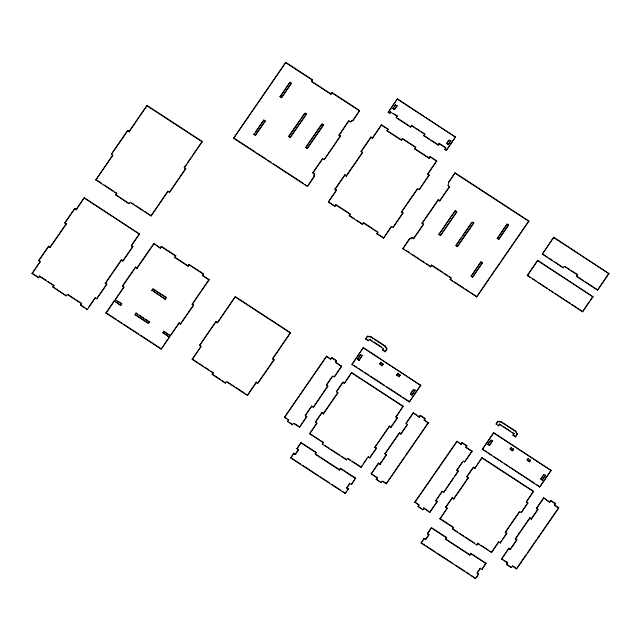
<?xml version="1.0" encoding="UTF-8"?>
<svg xmlns="http://www.w3.org/2000/svg" width="641" height="641" viewBox="0 0 641 641"><rect width="100%" height="100%" fill="white"/><g stroke="black" fill="none" stroke-linecap="round" stroke-linejoin="round"><path stroke-width="0.96" d="M322.768 158.287L312.888 172.573L314.338 173.519L313.978 177.004L307.44 186.451L233.596 138.256L285.806 62.377L312.375 79.708L311.414 81.535L330.908 94.259L331.87 92.432L359.649 110.564L353.119 120.428L350.331 121.918L348.88 120.965L339.001 135.251L340.451 136.196L324.226 159.649L322.776 158.704L312.888 172.982L314.346 173.927L313.978 177.004M439.75 201.002L438.292 199.639L439.75 201.002L449.637 186.715L448.179 185.77L448.54 182.284L455.078 172.838L528.921 221.025L476.712 296.911L450.142 279.572L451.112 277.753L449.485 276.696M127.663 130.427L129.129 131.806L127.663 130.427L111.326 154.056L112.784 155.426L95.813 179.945L116.726 193.59L115.757 195L129.049 203.678L130.027 202.268L151.02 215.969L167.982 191.451L169.432 192.396L185.778 168.775L184.32 167.405L186.563 164.16M111.334 154.481L127.671 130.86M48.596 246.184L50.054 247.546L48.596 246.184L38.716 260.47L40.175 261.832L32.058 273.555L38.58 277.809L39.542 275.991L45.936 280.165M50.054 247.546L66.279 224.094L64.821 222.731L74.701 208.453L76.159 209.815L74.701 208.453M38.716 260.879L48.604 246.601M64.829 223.148L74.709 208.87M95.813 179.945L112.776 155.002L112.784 155.426M129.121 131.381L147.053 105.453L202.26 141.477L184.328 167.83L185.778 168.775M129.129 131.806L147.053 105.453M32.058 273.555L40.167 261.416L40.175 261.832M50.046 247.138L66.271 223.677L64.821 222.731M76.151 209.399L84.267 197.676L139.482 234.109L131.365 245.84L132.815 246.785L122.936 261.063L121.486 260.118L105.252 283.57L106.702 284.524L96.823 298.802L95.373 297.857L87.256 309.579L80.654 305.268L81.623 303.449L76.023 299.796M76.159 209.815L84.267 197.676M39.542 275.991L38.58 277.809M115.757 195L116.718 193.165L115.043 192.076M80.654 305.268L81.623 303.866L67.233 294.475L66.263 295.878L52.971 287.2L53.932 285.381L48.339 281.728M52.971 287.2L53.932 285.381M151.02 215.969L167.974 191.026M187.685 162.542L191.05 157.678M192.172 156.059L202.26 141.477M88.875 306.823L95.365 297.44M105.252 283.57L110.845 275.069M111.959 273.451L121.478 259.701L122.936 261.063M131.894 244.646L139.474 233.701M185.209 169.168L169.432 192.396M97.368 297.592L106.702 284.107L105.244 283.162M122.928 260.655L132.807 246.368L131.357 245.423L131.365 245.84M135.571 267.009L136.982 268.331L135.571 267.009L122.455 285.958L123.865 287.288L115.204 299.804L121.726 304.058L120.748 305.477L114.218 300.805L120.748 305.477M122.463 286.375L135.58 267.417M169.424 337.246L162.814 332.519L169.424 337.246L161.195 349.145L105.989 313.12L114.218 300.805M136.974 267.922L153.872 243.5L160.394 248.171L153.872 243.5M105.989 313.12L114.226 301.222M136.982 268.331L153.872 243.917M233.596 138.256L285.806 62.377M120.74 305.06L121.718 303.65L117.64 300.99M160.386 247.755L161.364 246.344L175.754 255.735L174.785 257.562L188.085 266.239L189.047 264.413L203.437 273.803L202.476 275.63L209.078 279.941L192.18 304.355L193.582 305.276L180.466 324.226L179.055 322.904L180.466 324.226M160.394 248.171L161.364 246.344M255.591 131.726L263.828 119.827M280.061 96.783L289.94 82.505L291.391 83.45L281.511 97.728L280.061 96.783L289.932 82.088M253.948 134.522L263.836 120.236L265.286 121.189L255.406 135.467L253.94 134.105L255.406 135.467M255.398 135.051L265.278 120.772L265.286 121.189M281.511 97.728L291.383 83.034M148.432 323.545L149.401 321.718L148.432 323.545L135.139 314.867L136.108 313.04L137.767 314.122M174.785 257.562L175.754 255.735M135.139 314.867L136.108 313.04M151.941 290.581L152.943 288.706L166.235 297.384L165.234 299.259L151.933 290.165L165.234 299.259M311.414 81.535L312.375 79.708M165.226 298.842L166.235 297.384M188.085 266.239L189.047 264.413M300.02 119.915L288.746 136.213L290.253 137.599L288.754 136.621L305.1 113L306.598 113.978L290.253 137.599M301.142 118.289L304.523 113.401M290.245 137.19L306.59 113.569L306.598 113.978M202.476 275.63L203.437 273.803M162.822 332.935L163.792 331.109L170.402 335.828L163.8 331.517M330.908 94.259L331.87 92.432M161.195 349.145L169.424 336.829M170.394 335.419L179.055 322.904M192.18 304.355L200.625 291.735M201.747 290.109L209.07 279.524L202.468 275.213M170.402 335.828L179.063 323.312M180.466 323.817L193.574 304.86L192.172 303.946M306.286 146.477L322.07 123.665M305.733 147.702L322.078 124.082L323.577 125.059L307.231 148.68L305.725 147.294L307.231 148.68M307.223 148.271L323.569 124.65L323.577 125.059M339.001 135.251L348.872 120.556M338.993 134.834L340.443 135.78L324.226 159.649M307.44 186.451L313.425 177.373M351.02 121.125L353.111 120.011L359.649 110.564M256.248 382.637L247.402 395.417L226.409 381.715L225.432 383.126L212.131 374.448L213.108 373.038L192.204 359.393L201.042 346.613L199.583 345.235L215.929 321.614L217.379 322.559L235.319 296.639L290.517 332.663L272.585 359.016L274.044 359.962L257.698 383.582L256.24 382.212L257.698 383.582M199.591 345.667L215.929 321.614M192.204 359.393L201.034 346.188L199.583 345.235M235.319 296.639L217.387 322.992L215.937 322.046M373.094 228.893L363.503 222.627L362.534 224.454L349.241 215.777L350.21 214.366L335.82 204.976L334.85 206.386L328.328 202.131L336.445 190.401L334.987 189.039L344.866 174.761L346.324 176.123L344.866 174.761M346.324 176.123L362.55 152.67L361.091 151.308L370.979 137.022L372.437 138.384L370.979 137.022M389.664 113.489L390.633 111.662L389.664 113.489L388.206 112.127L397.412 98.818L455.527 137.15L446.312 150.459L444.862 149.513L445.832 147.686L439.229 143.376L438.26 145.203L423.869 135.812L424.839 133.985L421.514 131.814M334.995 189.456L344.874 175.177M361.099 151.717L370.987 137.438M388.214 112.544L397.412 98.818M334.987 189.039L336.437 189.984L328.328 202.131M346.316 175.706L362.55 152.254L361.091 151.308M372.429 137.975L381.515 124.835L388.037 129.089L387.068 130.916L401.458 140.307L402.428 138.48L415.721 147.158L414.751 148.984L429.141 158.375L430.111 156.548L436.721 160.859L427.635 174.408L429.085 175.354L419.206 189.64L417.756 188.694L401.53 212.147L402.981 213.092L393.101 227.371L391.643 226.425L383.534 238.156L376.924 233.845L377.894 232.026L374.697 229.935M393.999 106.799L395.569 104.531M372.437 138.384L381.515 124.835M392.957 108.722L395.577 104.948L397.059 105.917L394.447 109.691L392.949 108.305L394.447 109.691M394.439 109.282L397.059 105.501L397.059 105.917M210.593 370.971L213.1 372.605L212.131 374.448M334.85 206.386L335.812 204.559L349.409 213.429M387.068 130.916L388.037 129.089M396.178 117.744L397.148 115.917L396.178 117.744L410.569 127.134L411.538 125.307L414.03 126.934M349.241 215.777L350.202 213.958L350.21 214.366M401.458 140.307L402.428 138.48M411.538 125.307L410.569 127.134M362.534 224.454L363.503 222.627M423.869 135.812L424.839 133.985M247.402 395.417L256.24 382.212M290.517 332.663L272.577 358.583L274.044 359.962M258.251 382.34L274.036 359.537M429.141 158.375L430.111 156.548M376.924 233.845L377.902 232.435L363.511 223.044M438.26 145.203L439.229 143.376M448.163 144.746L450.767 140.555L450.775 140.972L448.163 144.746L446.665 143.36L448.756 140.339M446.673 143.776L449.285 139.994L450.775 140.972M391.098 226.794L383.534 238.156M417.187 189.087L401.522 211.73L402.981 213.092M436.721 160.859L427.627 173.999L429.085 175.354M444.862 149.513L445.84 148.103L439.237 143.792M402.973 212.676L393.101 227.371M429.077 174.945L419.206 189.64M455.519 136.733L446.312 150.459M306.775 416.754L305.324 415.809L311.846 405.945L305.316 415.384L306.775 416.754L299.523 427.235L293.442 423.268L292.424 424.735L287.609 421.594L288.626 420.119L284.452 417.403L326.525 356.164L330.7 359.313L326.525 356.164M284.452 417.403L326.533 356.588M442.987 272.449L431.609 265.029L430.648 266.848L402.869 248.724L409.399 238.861L412.187 237.37L413.645 238.732L412.187 237.37M402.869 248.724L409.407 239.277L412.195 237.787M455.078 172.838L448.548 182.701L448.54 182.284M413.645 238.732L423.525 224.454L422.066 223.092L438.292 199.639M422.074 223.509L438.3 200.048M413.637 238.316L423.517 224.038L422.066 223.092M439.742 200.585L449.629 186.307L449.637 186.715M330.692 358.88L331.669 357.47L336.493 360.619L335.523 362.453L341.605 366.42L334.346 376.908L332.895 375.963L326.365 385.401L327.815 386.347L313.305 407.315L311.855 406.37M330.7 359.313L331.669 357.47M336.493 360.619L335.515 362.029L341.605 366.42M332.342 376.323L326.357 384.977L327.815 386.347M306.767 416.33L299.523 427.235M327.807 385.922L313.305 407.315M341.597 365.995L334.346 376.908M382.669 350.218L383.639 348.808L369.144 339.345L368.166 340.756L365.731 338.76L367.525 336.172L370.762 336.581L385.265 346.044L386.884 349.217L385.097 351.805L382.669 350.218L383.639 348.392M365.739 339.177L367.525 336.172M438.941 234.221L455.286 210.601L456.785 211.578L440.447 235.616L438.941 234.221L440.439 235.207M438.949 234.638L455.286 210.601M440.447 235.616L456.793 211.995L455.294 211.017M363.359 347.574L351.941 364.497L409.319 401.947L420.744 385.433L363.359 347.574L351.941 364.497M358.976 360.506L362.205 355.402L358.976 360.506L357.478 359.12L360.715 354.433M357.486 359.537L360.723 354.85L362.213 355.819M348.239 489.131L346.741 487.729L348.239 489.131L345.195 493.538L290.718 457.986L293.754 453.147L295.253 454.549L293.754 453.147M295.253 454.549L298.498 449.87L296.999 448.468L301.094 442.554L316.213 452.418L315.252 454.253L339.482 470.069L340.443 468.234L355.563 478.106L351.484 484.444L349.994 483.474L346.749 488.162M321.886 412.492L323.385 413.894L321.886 412.492L315.356 421.93L316.854 423.332L309.603 433.813L323.232 442.707L322.263 444.109L346.493 459.926L347.462 458.523L361.099 467.417L368.343 456.512L369.841 457.906L368.351 456.937M342.927 382.084L344.425 383.486L342.927 382.084L336.397 391.523L337.895 392.925L323.385 413.894M290.718 457.986L293.762 453.58M297.007 448.892L301.094 442.554M315.364 422.355L321.894 412.916M336.405 391.947L342.935 382.509M295.245 454.124L298.49 449.437L296.999 448.468M309.603 433.813L316.846 422.9L316.854 423.332M323.376 413.461L337.887 392.492L337.895 392.925M344.417 383.062L351.669 372.573L403.165 406.178L395.922 417.091L397.412 418.06L390.882 427.499L389.383 426.105L390.882 427.499M344.425 383.486L351.669 372.573M430.648 266.848L431.609 265.029M461.56 237.162L455.919 245.311L457.426 246.697L455.927 245.719L472.273 222.098L473.771 223.076L457.426 246.697M462.682 235.535L471.704 222.499M457.426 246.288L473.763 222.667L473.771 223.076M385.097 351.805L386.876 348.8M320.82 440.712L323.224 442.282L322.263 444.109M380.746 362.333L379.768 363.743L382.204 365.747L379.776 364.16L380.746 362.333L382.365 363.391M382.196 365.33L383.174 363.92L382.204 365.747M450.142 279.572L451.12 278.17L431.617 265.446M396.691 374.793L397.668 373.382L400.096 374.961L399.127 376.788L396.691 374.793L399.127 376.788M396.699 375.209L397.668 373.382M399.119 376.371L400.096 374.961M471.135 276.247L481.014 261.969L482.465 262.914L472.585 277.2L471.135 276.247L481.006 261.552M498.69 239.462L508.569 224.767L508.577 225.183L498.69 239.462L497.24 238.516L507.119 223.821M497.24 238.516L507.127 224.238L508.577 225.183M472.585 277.2L482.457 262.506M339.482 470.069L340.443 468.234M476.712 296.911L489.756 277.633M490.894 275.991L499.972 262.866M501.11 261.224L528.921 221.025M413.165 389.792L410.464 393.702L411.963 395.088L410.472 394.111L413.709 389.424L415.2 390.401L411.963 395.088M347.286 486.944L349.449 483.827M362.205 465.382L361.099 467.417M363.319 463.772L366.668 458.932M369.841 457.906L376.371 448.468L374.873 447.073L389.383 426.105M395.922 417.091L403.165 406.178M374.881 447.498L389.391 426.529M411.955 394.672L415.192 389.984M345.195 493.538L346.204 491.639M347.214 490.173L348.231 488.698M355.563 478.106L351.484 484.444M370.378 456.696L376.363 448.043L374.873 447.073M390.874 427.074L397.404 417.636L395.914 416.666M409.319 401.947L420.736 385.017M378.422 463.082L379.881 464.461L378.422 463.082L371.171 473.995L377.253 477.962L376.243 479.428L381.058 482.577L382.076 481.111L386.243 483.827L428.324 423.012L424.15 419.871L428.324 423.012M379.881 464.461L386.411 455.022L384.953 453.644L399.463 432.675L400.921 434.053L399.463 432.675M413.245 412.756L419.334 417.147L413.245 412.756L405.993 423.244L407.452 424.614L400.921 434.053M371.171 473.995L378.43 463.507M384.961 454.076L399.471 433.108M406.001 423.669L413.253 413.181M379.873 464.036L386.403 454.597L384.953 453.644M400.913 433.628L407.444 424.19L407.452 424.614M376.243 479.428L377.245 477.537L371.924 474.068M419.326 416.722L420.304 415.312L425.119 418.461L424.15 420.296M419.334 417.147L420.304 415.312M527.327 275.398L537.743 260.342L592.957 296.783L582.541 311.83L527.327 275.398L530.676 277.577M553.744 237.226L542.326 254.148L563.231 267.794L564.24 266.335L577.541 275.013L576.531 276.471L597.524 290.173L608.95 273.659L553.744 237.226L542.326 254.148M527.335 275.806L537.743 260.342M386.243 483.827L404.431 457.105M405.569 455.463L428.316 422.587M423.829 508.353L429.911 512.327L423.821 507.928L422.812 509.819L417.996 506.678L419.006 505.212L414.831 502.063L456.905 441.248L461.087 444.397L456.905 441.248M414.839 502.488L456.913 441.673M576.531 276.471L577.533 274.596L570.883 270.262M461.079 443.973L462.057 442.562L466.872 445.703L465.903 447.538L471.984 451.512L464.733 461.993L463.283 461.047L456.753 470.486L458.203 471.431L443.692 492.4L442.242 491.455L435.712 500.893L437.162 501.839L429.911 512.327M461.087 444.397L462.057 442.562M423.821 507.928L422.812 509.819M465.903 447.538L466.872 445.703M435.712 500.893L442.234 491.03M456.753 470.486L462.185 462.193M429.903 511.903L437.154 501.414L435.704 500.469M453.171 478.266L443.692 492.4M454.285 476.656L458.195 471.007L456.745 470.061M465.839 459.958L471.976 451.088L465.895 447.114M512.407 432.435L514.018 433.484L513.048 435.311L515.476 436.89L517.271 434.302L515.644 431.129L501.15 421.666L497.905 421.265L496.118 423.845L498.554 425.848L499.523 424.022L501.935 425.6M496.126 424.262L497.905 421.265M499.523 424.022L498.554 425.848M482.32 449.173L493.738 432.659L551.132 470.518L539.706 487.032L482.32 449.173L486.479 451.889M482.328 449.589L493.738 432.659M489.355 445.591L492.592 440.495L492.6 440.912L489.355 445.591L487.857 444.205L490.565 440.303M487.865 444.622L491.11 439.934L492.6 440.912M424.142 538.24L425.64 539.642L424.142 538.24L421.097 543.071L475.574 578.623L478.627 574.216L477.128 572.814L480.373 568.126L477.136 573.246L478.627 574.216M425.64 539.642L428.885 534.955L427.387 533.552L431.473 527.639L446.601 537.511L445.631 539.337L469.869 555.154L470.831 553.319L485.95 563.191L481.872 569.537L480.381 568.559M479.444 544.233L477.841 543.183L476.88 545.01L452.65 529.202L453.62 527.799L439.982 518.898L447.242 508.417L445.743 507.015L452.274 497.584L453.772 498.978L452.274 497.584M453.772 498.978L468.275 478.01L466.784 476.616L473.314 467.177L474.813 468.571L473.314 467.177M421.097 543.071L424.15 538.664M427.395 533.985L431.473 527.639M445.751 507.448L452.282 498.009M466.792 477.04L473.322 467.601M589.111 301.911L582.541 311.83M590.209 300.325L592.949 296.366M597.524 290.173L608.942 273.25M425.632 539.209L428.877 534.522L427.387 533.552M439.982 518.898L447.234 507.993L445.743 507.015M453.764 498.554L468.275 477.585L466.784 476.616M474.805 468.146L482.056 457.658L533.552 491.27L526.309 502.175L527.799 503.145L521.261 512.584L519.779 511.614L505.268 532.583L506.759 533.552L500.228 542.991L498.738 542.022L491.479 552.51L477.849 543.608M474.813 468.571L482.056 457.658M513.048 435.311L514.018 433.484M515.476 436.89L517.263 433.893M512.584 450.831L513.553 449.004L512.584 450.831L510.156 449.245L511.125 447.426M510.156 449.245L511.133 447.835L513.561 449.421M528.064 458.884L527.086 460.294L529.514 461.873L530.484 460.462L528.056 458.467L527.078 459.877L529.514 461.873M529.506 461.464L530.484 460.054M469.869 555.154L470.831 553.319M477.841 543.183L476.88 545.01M541.389 478.002L543.552 474.885M540.852 479.204L544.097 474.516L545.587 475.486L542.342 480.173L540.844 478.787L542.342 480.173M491.479 552.51L498.73 541.597M519.21 511.999L505.26 532.158L506.759 533.552M526.854 500.942L533.552 491.27M542.334 479.756L545.579 475.069L545.587 475.486M476.079 577.461L478.619 573.791M485.95 563.191L481.872 569.537M501.31 540.996L500.228 542.991M502.392 539.426L506.751 533.128M526.309 502.175L526.301 501.751L527.791 502.72L521.261 512.584M539.706 487.032L551.124 470.109M515.789 567.95L512.455 565.771L511.446 567.662L506.622 564.521L507.64 563.054L501.558 559.08L508.81 548.175L510.268 549.545L508.81 548.175M510.268 549.545L516.798 540.107L515.34 538.736L529.843 517.768L531.301 519.138L529.843 517.768M531.301 519.138L537.831 509.699L536.373 508.329L543.632 497.841L549.722 502.24L543.632 497.841M501.558 559.08L508.81 548.6M515.348 539.161L529.851 518.192M536.381 508.754L543.64 498.265M510.26 549.121L516.79 539.682L515.34 538.736M531.293 518.713L537.831 509.275L536.373 508.329M506.622 564.521L507.632 562.63L504.595 560.643M549.714 501.815L550.691 500.405L555.507 503.546L554.537 505.38L558.712 508.105L516.63 568.92L512.463 566.195M549.722 502.24L550.691 500.405M517.191 567.67L526.293 554.521M527.423 552.879L536.525 539.73M537.663 538.087L558.704 507.68L554.529 504.956L554.537 505.38M367.533 336.589L370.77 336.998L385.273 346.46L386.884 349.217M497.913 421.674L501.158 422.082L515.652 431.545L517.271 434.302M397.42 99.227L455.527 137.15M446.665 143.36L448.155 144.329M393.886 113.794L396.338 115.388M415.697 128.024L419.847 130.732M390.641 112.079L397.156 116.333M411.546 125.724L424.847 134.402M388.206 112.127L389.656 113.072M397.773 118.369L408.966 125.676M423.861 135.395L429.454 139.049M431.056 140.091L437.45 144.265M285.814 62.786L312.383 80.125M331.878 92.849L359.657 110.973M381.523 125.251L388.045 129.506M402.436 138.897L415.729 147.574M430.119 156.965L436.729 161.276M455.086 173.254L528.929 221.441M553.752 237.635L608.95 273.659M311.406 81.119L330.9 93.842M387.06 130.5L401.45 139.89M429.141 157.958L414.751 148.568L414.751 148.984M565.066 266.464L569.224 269.172M543.151 254.277L547.334 257.009M549.008 258.099L552.358 260.286M554.866 261.921L563.231 267.794M576.523 276.055L583.791 280.798M585.409 281.856L597.516 289.756M537.751 260.759L592.957 296.783M280.053 96.374L281.503 97.32M497.232 238.099L498.69 239.045M532.351 278.667L536.533 281.399M538.2 282.489L547.406 288.49M549.081 289.588L553.255 292.312M554.93 293.41L569.985 303.233M571.66 304.323L581.699 310.869M471.127 275.838L472.577 276.784M444.606 273.515L447.859 275.63M233.588 137.847L255.158 151.925M256.817 153.007L265.951 158.96M267.609 160.042L270.927 162.213M273.411 163.832L303.281 183.326M304.94 184.408L307.432 186.034M402.86 248.307L404.495 249.373M406.13 250.439L409.399 252.578M411.851 254.173L419.198 258.972M420.833 260.038L424.102 262.169M426.553 263.772L430.64 266.44M450.134 279.164L452.626 280.782M454.285 281.872L463.419 287.825M465.078 288.915L469.228 291.623M470.895 292.705L476.704 296.495M329.137 202.244L334.842 205.969M349.233 215.36L354.217 218.613M356.708 220.24L362.526 224.038M376.916 233.428L382.701 237.202M147.061 105.885L202.268 141.909M369.945 339.458L372.357 341.036M373.967 342.086L381.219 346.821M503.546 426.65L510.797 431.377M499.531 424.438L514.026 433.901M365.731 338.76L368.166 340.756M383.47 350.331L385.089 351.388M513.04 434.894L515.468 436.481M363.367 347.991L420.744 385.433M493.746 433.076L551.132 470.518M380.754 362.75L383.174 364.336M397.676 373.791L400.104 375.378M510.148 448.836L512.576 450.415M95.813 179.52L101.663 183.342M104.171 184.977L113.377 190.978M131.629 202.893L134.057 204.479M135.668 205.529L142.935 210.272M144.554 211.33L151.012 215.544M115.749 194.568L129.049 203.678M357.478 359.12L358.968 360.09M487.857 444.205L489.347 445.183M353.6 365.17L356.925 367.341M358.583 368.423L362.742 371.139M364.409 372.229L368.567 374.937M370.226 376.027L384.368 385.249M386.86 386.876L400.994 396.106M402.66 397.188L409.311 401.53M488.138 452.971L491.463 455.142M493.963 456.769L502.28 462.193M504.771 463.828L508.097 465.999M509.763 467.081L534.706 483.362M536.373 484.444L539.698 486.615M161.372 246.761L175.762 256.152M189.055 264.829L203.445 274.22M331.677 357.894L336.493 361.043M420.312 415.737L425.127 418.885M462.065 442.987L466.88 446.128M550.691 500.829L555.515 503.97M84.275 198.085L139.482 234.109M174.777 257.145L188.077 265.823M235.327 297.063L290.525 333.088M351.677 372.998L403.173 406.602M482.064 458.083L533.56 491.695M152.951 289.123L166.243 297.801M139.426 315.212L143.584 317.92M145.243 319.002L148.568 321.173M136.108 313.449L149.409 322.127M135.131 314.451L148.424 323.128M284.444 416.979L286.944 418.613M294.195 423.34L298.754 426.313M309.595 433.388L319.218 439.67M348.255 458.619L350.667 460.19M352.27 461.24L360.29 466.472M382.901 481.231L386.235 483.402M414.831 502.063L418.998 504.788L417.996 506.678M439.974 518.473L447.995 523.705M449.597 524.755L452.81 526.846M481.046 545.275L488.266 549.986M489.868 551.036L491.479 552.085M501.55 558.656L503.073 559.649M324.763 445.319L328.937 448.051M330.612 449.141L339.802 455.134M341.477 456.224L345.651 458.956M453.475 529.322L457.658 532.046M459.325 533.136L463.507 535.86M465.174 536.95L474.364 542.951M192.196 358.96L198.045 362.782M199.72 363.872L203.069 366.059M204.743 367.149L208.918 369.881M227.21 381.812L234.478 386.555M236.088 387.605L244.165 392.877M245.783 393.935L247.394 394.984M290.012 422.74L292.424 424.735M376.235 479.003L381.058 482.577M418.789 506.775L421.201 508.353M506.614 564.096L511.446 567.662M212.956 374.56L220.44 379.44M222.098 380.53L225.432 383.126M105.981 312.704L116.021 319.258M117.696 320.348L121.878 323.08M123.553 324.17L138.608 333.993M140.275 335.083L161.187 348.728M301.094 442.979L316.221 452.85M340.451 468.667L355.571 478.531M431.481 528.072L446.601 537.935M470.839 553.752L485.958 563.623M339.474 469.637L315.244 453.82L315.252 454.253M469.861 554.721L445.631 538.913L445.631 539.337M68.026 294.58L74.428 298.754M39.55 276.407L53.94 285.798M32.05 273.146L37.755 276.864M52.963 286.791L66.263 295.878M80.646 304.86L83.947 307.015M85.598 308.089L87.256 309.579M290.71 457.554L300.765 464.116M302.44 465.214L318.369 475.606M320.043 476.696L329.258 482.713M331.774 484.356L340.996 490.373M342.671 491.463L345.187 493.105M421.93 543.191L424.446 544.834M426.121 545.924L435.343 551.941M437.018 553.039L452.939 563.431M455.455 565.066L464.677 571.083M466.352 572.181L469.701 574.368M471.375 575.458L475.574 578.623M577.533 274.596L577.541 275.013M558.704 507.68L558.712 508.105M537.831 509.275L537.831 509.699M527.791 502.72L527.799 503.145M515.644 431.129L515.652 431.545M516.79 539.682L516.798 540.107M516.622 568.495L516.63 568.92M507.632 562.63L507.64 563.054M501.15 421.666L501.158 422.082M471.976 451.088L471.984 451.512M464.725 461.568L464.733 461.993M458.195 471.007L458.203 471.431M448.179 185.353L448.179 185.77M453.62 527.799L453.612 527.375L452.65 529.202M437.154 501.414L437.162 501.839M428.877 534.522L428.885 534.955M409.399 238.861L409.407 239.277M397.404 417.636L397.412 418.06M385.265 346.044L385.273 346.46M376.363 448.043L376.371 448.468M370.762 336.581L370.77 336.998M353.111 120.011L353.119 120.428M350.323 121.502L350.331 121.918M346.485 459.501L346.493 459.926M340.443 135.78L340.451 136.196M336.437 189.984L336.445 190.401M323.224 442.282L323.232 442.707M314.338 173.519L314.346 173.927M312.888 172.573L312.888 172.982M305.316 415.384L305.324 415.809M288.626 420.119L288.618 419.695L287.609 421.594M213.1 372.605L213.108 373.038M209.07 279.524L209.078 279.941M193.574 304.86L193.582 305.276M184.32 167.405L184.328 167.83M132.807 246.368L132.815 246.785M123.865 287.288L123.857 286.88L115.204 299.804M121.718 303.65L121.726 304.058M116.718 193.165L116.726 193.59M106.702 284.107L106.702 284.524M96.815 298.385L96.823 298.802M81.623 303.449L81.623 303.866M66.271 223.677L66.279 224.094"/></g></svg>
